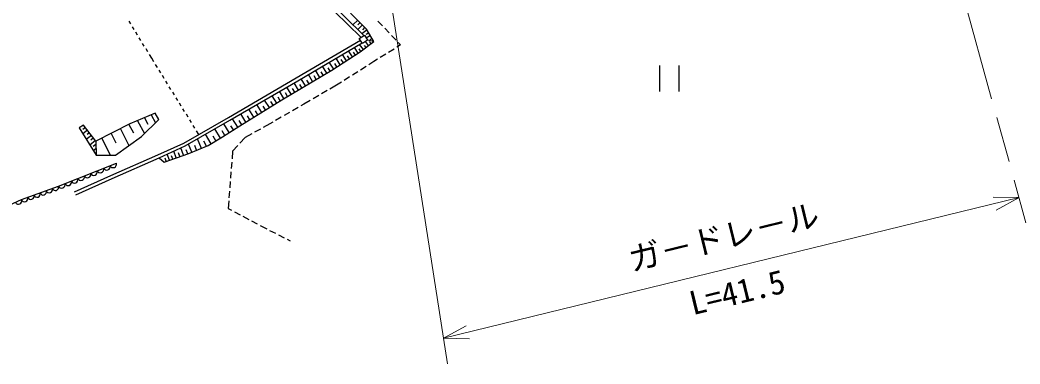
# Model space of a CAD drawing. Units: millimetres, scale not verified. Extents: x 40000 to 680000, y 20000 to 380000.
# Drawn here: x 463422 to 540399, y 241015 to 267478 of the extents above; entities that cross this region are included whole.
import ezdxf
from ezdxf.enums import TextEntityAlignment as Align

# ---------------------------------------------------------------- set-up
doc = ezdxf.new("R2010")
doc.units = ezdxf.units.MM
doc.header["$LTSCALE"] = 1000
doc.linetypes.add('CHAIN', pattern=[18.5, 12, -1.5, 3.5, -1.5])
for name, color, linetype, lineweight in [('M-BGD', 7, 'Continuous', 25), ('M-BMK', 2, 'CHAIN', 13), ('M-STR-HTXT', 7, 'Continuous', 13)]:
    doc.layers.add(name, color=color, linetype=linetype, lineweight=lineweight)
doc.styles.add('@ＭＳ ゴシック', font='')
doc.styles.add('ＭＳ ゴシック', font='')
doc.styles.get('@ＭＳ ゴシック').set_extended_font_data('@MS Gothic')
doc.styles.get('ＭＳ ゴシック').set_extended_font_data('MS Gothic')

msp = doc.modelspace()

# ---------------------------------------------------------------- linework, layer by layer
at = {"layer": 'M-BGD'}
for p, q in [((489661, 266146), (486669, 269100)), ((489877, 266284), (486845, 269277)), ((490106, 266785), (487543, 269364)), ((471946, 267172), (471815, 267385)), ((489418, 267477), (489045, 267106)), ((489604, 267290), (489417, 267104)), ((490973, 267398), (491151, 267216)), ((491151, 267216), (491335, 267023)), ((472207, 266746), (472077, 266959)), ((472469, 266320), (472338, 266533)), ((489789, 267103), (489419, 266736)), ((490142, 266722), (489744, 266415)), ((489973, 266918), (489788, 266734)), ((490270, 266498), (490074, 266370)), ((490652, 265834), (490106, 266785)), ((491507, 266841), (491852, 266479)), ((472730, 265893), (472599, 266106)), ((472991, 265467), (472861, 265680)), ((484670, 263017), (489630, 265929)), ((484796, 262801), (489766, 265719)), ((489541, 266068), (489928, 266317)), ((489793, 265676), (489541, 266068)), ((489862, 265220), (489566, 265601)), ((489611, 265026), (490652, 265834)), ((490180, 265925), (489793, 265676)), ((489928, 266317), (490180, 265925)), ((490257, 265527), (490025, 265825)), ((490399, 266274), (490075, 266088)), ((490652, 265834), (490180, 265925)), ((490454, 265680), (490338, 265829)), ((490523, 266057), (490361, 265964)), ((492024, 266298), (492368, 265935)), ((492540, 265754), (492724, 265561)), ((473252, 265041), (473122, 265254)), ((473565, 264531), (473383, 264828)), ((487435, 263620), (489611, 265026)), ((488553, 264342), (488242, 264824)), ((489015, 264640), (488716, 265102)), ((489236, 264783), (489093, 265005)), ((489458, 264927), (489172, 265370)), ((489664, 265067), (489528, 265267)), ((490059, 265374), (489944, 265523)), ((491584, 264851), (491159, 264586)), ((492220, 265247), (491796, 264983)), ((492724, 265561), (492433, 265379)), ((473731, 264262), (473565, 264531)), ((473994, 263837), (473862, 264050)), ((487569, 263706), (487230, 264230)), ((487820, 263869), (487658, 264120)), ((488071, 264031), (487747, 264533)), ((488312, 264186), (488156, 264427)), ((488784, 264491), (488634, 264722)), ((490656, 264273), (490273, 264031)), ((490947, 264454), (490656, 264273)), ((474257, 263412), (474125, 263624)), ((483576, 261334), (487435, 263620)), ((485947, 262739), (485623, 263286)), ((486492, 263062), (486169, 263607)), ((486764, 263223), (486603, 263494)), ((487036, 263384), (486714, 263927)), ((487304, 263542), (487145, 263811)), ((489428, 263497), (489005, 263230)), ((490062, 263898), (489639, 263631)), ((512638, 263972), (512638, 261972)), ((514138, 263972), (514138, 261972)), ((474520, 262986), (474388, 263199)), ((474782, 262561), (474651, 262774)), ((479461, 259985), (484670, 263017)), ((479586, 259768), (484796, 262801)), ((484850, 262089), (484522, 262642)), ((485125, 262251), (484962, 262526)), ((485399, 262414), (485074, 262964)), ((485673, 262576), (485511, 262850)), ((486220, 262900), (486058, 263173)), ((488159, 262696), (487777, 262455)), ((488793, 263097), (488371, 262830)), ((475045, 262136), (474914, 262348)), ((475308, 261710), (475177, 261923)), ((483740, 261431), (483407, 261992)), ((484018, 261596), (483853, 261875)), ((484297, 261761), (483967, 262318)), ((484573, 261925), (484409, 262201)), ((487063, 262043), (486630, 261793)), ((487777, 262455), (487280, 262168)), ((475571, 261285), (475440, 261498)), ((475834, 260860), (475702, 261072)), ((480348, 259327), (483576, 261334)), ((482033, 260375), (481660, 260975)), ((482616, 260737), (482254, 261321)), ((482900, 260914), (482724, 261197)), ((483183, 261090), (482831, 261657)), ((483460, 261262), (483288, 261539)), ((485267, 261006), (485045, 260877)), ((485764, 261293), (485267, 261006)), ((486414, 261668), (485981, 261418)), ((473816, 260316), (471879, 259479)), ((473530, 260192), (473856, 259578)), ((474102, 259817), (473816, 260316)), ((476097, 260434), (475965, 260647)), ((476360, 260009), (476228, 260222)), ((480814, 259617), (480419, 260253)), ((481432, 260001), (481048, 260619)), ((481733, 260188), (481546, 260488)), ((482325, 260556), (482143, 260848)), ((484180, 260375), (483748, 260123)), ((484828, 260751), (484396, 260500)), ((471879, 259479), (469264, 258167)), ((471807, 259442), (472151, 258803)), ((472470, 259734), (472998, 258742)), ((472765, 258515), (474102, 259817)), ((473000, 259963), (473263, 259475)), ((476022, 258011), (479461, 259985)), ((476137, 257788), (479586, 259768)), ((476622, 259584), (476491, 259796)), ((479524, 258814), (479103, 259491)), ((480179, 259222), (479771, 259876)), ((480496, 259419), (480299, 259737)), ((481123, 259809), (480931, 260118)), ((482660, 259492), (482142, 259206)), ((482883, 259621), (482660, 259492)), ((483531, 259998), (483099, 259747)), ((468310, 259392), (467970, 259182)), ((467970, 259182), (469275, 257071)), ((468617, 258998), (468257, 258717)), ((468460, 259199), (468259, 259042)), ((469264, 258167), (468310, 259392)), ((468771, 258800), (468591, 258660)), ((470435, 258754), (470798, 258030)), ((471159, 259118), (471809, 257822)), ((476885, 259158), (476754, 259371)), ((477183, 258677), (477017, 258946)), ((478145, 257964), (477702, 258687)), ((478847, 258395), (478417, 259097)), ((479186, 258604), (478975, 258942)), ((479021, 258501), (480348, 259327)), ((479851, 259018), (479648, 259345)), ((481266, 258723), (480747, 258437)), ((481923, 259085), (481485, 258844)), ((468924, 258603), (468522, 258289)), ((469238, 258200), (468792, 257852)), ((469081, 258402), (468880, 258245)), ((469267, 257899), (469065, 257742)), ((469264, 258167), (469275, 257071)), ((469711, 258391), (470370, 257076)), ((470782, 257078), (472765, 258515)), ((474041, 257108), (476022, 258011)), ((476653, 257304), (476394, 257936)), ((477381, 257603), (477082, 258331)), ((477773, 257764), (477582, 258149)), ((477908, 257820), (479021, 258501)), ((478496, 258179), (478281, 258531)), ((480747, 258437), (480351, 258000)), ((469270, 257578), (469062, 257416)), ((470415, 255517), (474041, 257108)), ((474144, 256879), (476137, 257788)), ((474527, 256552), (476422, 257210)), ((474920, 256688), (474756, 257159)), ((475439, 256869), (475259, 257388)), ((475726, 256968), (475627, 257255)), ((476013, 257068), (475814, 257641)), ((476335, 257180), (476223, 257502)), ((476422, 257210), (477908, 257820)), ((477017, 257454), (476868, 257818)), ((479787, 257376), (479742, 256801)), ((480183, 257814), (479787, 257376)), ((466382, 254695), (470846, 256469)), ((469275, 257071), (470782, 257078)), ((470516, 255289), (474144, 256879)), ((474144, 256879), (474527, 256552)), ((474684, 256606), (474602, 256842)), ((475180, 256778), (475089, 257038)), ((479722, 256552), (479683, 256053)), ((479663, 255804), (479624, 255305)), ((467614, 254251), (470415, 255517)), ((467717, 254023), (470516, 255289)), ((479605, 255056), (479566, 254558)), ((463544, 253661), (466382, 254695)), ((479546, 254308), (479507, 253810)), ((461207, 252618), (463544, 253661)), ((479488, 253561), (479443, 252985)), ((479443, 252985), (479704, 252846)), ((479924, 252729), (480366, 252494)), ((480587, 252377), (481028, 252143)), ((481249, 252025), (481691, 251791)), ((481911, 251673), (482173, 251535)), ((482173, 251535), (482418, 251409)), ((482640, 251295), (483085, 251067)), ((483308, 250953), (483753, 250725)), ((483975, 250611), (484220, 250486))]:
    msp.add_line(p, q, dxfattribs=at)
for centre, radius, start, end in [((470592, 256387), 267, 205.40631, 17.93447), ((468608, 255598), 267, 205.40631, 17.93447), ((469104, 255795), 267, 205.40631, 17.93447), ((469600, 255992), 267, 205.40631, 17.93447), ((470096, 256190), 267, 205.40631, 17.93447), ((466624, 254810), 267, 205.40631, 17.93447), ((467120, 255007), 267, 205.40631, 17.93447), ((467616, 255204), 267, 205.40631, 17.93447), ((468112, 255401), 267, 205.40631, 17.93447), ((464726, 254093), 252, 200.42276, 19.63862), ((465199, 254266), 252, 200.42276, 19.63862), ((465672, 254438), 252, 200.42276, 19.63862), ((466145, 254611), 252, 200.42276, 19.63862), ((463308, 253562), 256, 205.37372, 22.68135), ((463780, 253748), 252, 200.42276, 19.63862), ((464253, 253921), 252, 200.42276, 19.63862)]:
    msp.add_arc(centre, radius, start, end, dxfattribs=at)
at = {"layer": 'M-BMK'}
msp.add_line((530061, 290801), (540859, 251887), dxfattribs=at)
at = {"layer": 'M-STR-HTXT'}
for p, q in [((490588, 277826), (496331, 241015)), ((540324, 253814), (496022, 242991)), ((540324, 253814), (538325, 253859)), ((538570, 252853), (540324, 253814)), ((497776, 243952), (496022, 242991)), ((496022, 242991), (498022, 242947))]:
    msp.add_line(p, q, dxfattribs=at)

# ---------------------------------------------------------------- texts
at = {"layer": 'M-STR-HTXT', "style": 'ＭＳ ゴシック'}
msp.add_text('ガ－ドレ－ル', height=1833, rotation=13.729, dxfattribs=at).set_placement((517936, 249374), align=Align.BOTTOM_CENTER)
at = {"layer": 'M-STR-HTXT', "style": '@ＭＳ ゴシック'}
msp.add_text('L=41.5', height=1833, rotation=13.729, dxfattribs=at).set_placement((518411, 247431), align=Align.TOP_CENTER)

doc.saveas('drawing.dxf')
